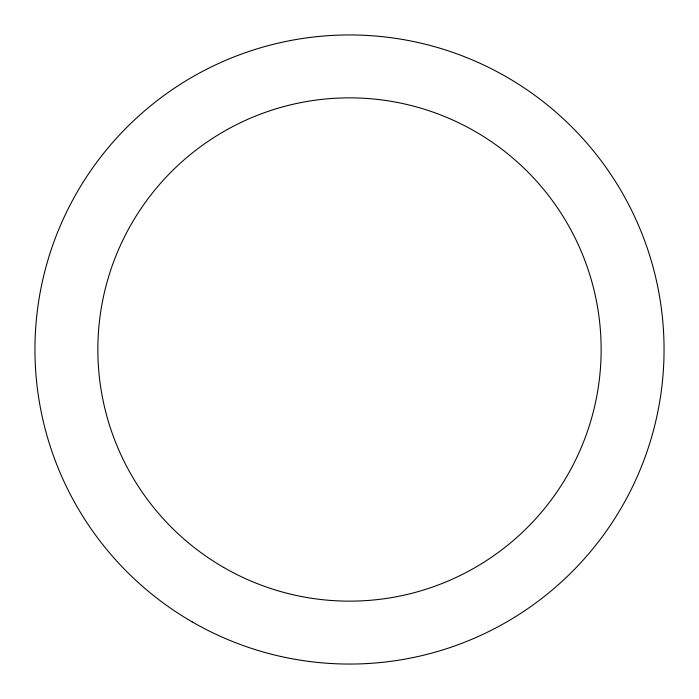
<?xml version="1.0" encoding="UTF-8"?>
<svg xmlns="http://www.w3.org/2000/svg" width="699" height="699" viewBox="0 0 699 699"><rect width="100%" height="100%" fill="white"/><g stroke="black" fill="none" stroke-linecap="round" stroke-linejoin="round"><path stroke-width="1.05" d="M192.225 621.909A314.55 314.55 0 0 0 664.05 349.5A314.55 314.55 0 0 0 192.225 77.091A314.55 314.55 0 0 0 192.225 621.909M223.68 567.431A251.64 251.64 0 0 0 601.14 349.5A251.64 251.64 0 0 0 223.68 131.569A251.64 251.64 0 0 0 223.68 567.431"/></g></svg>
